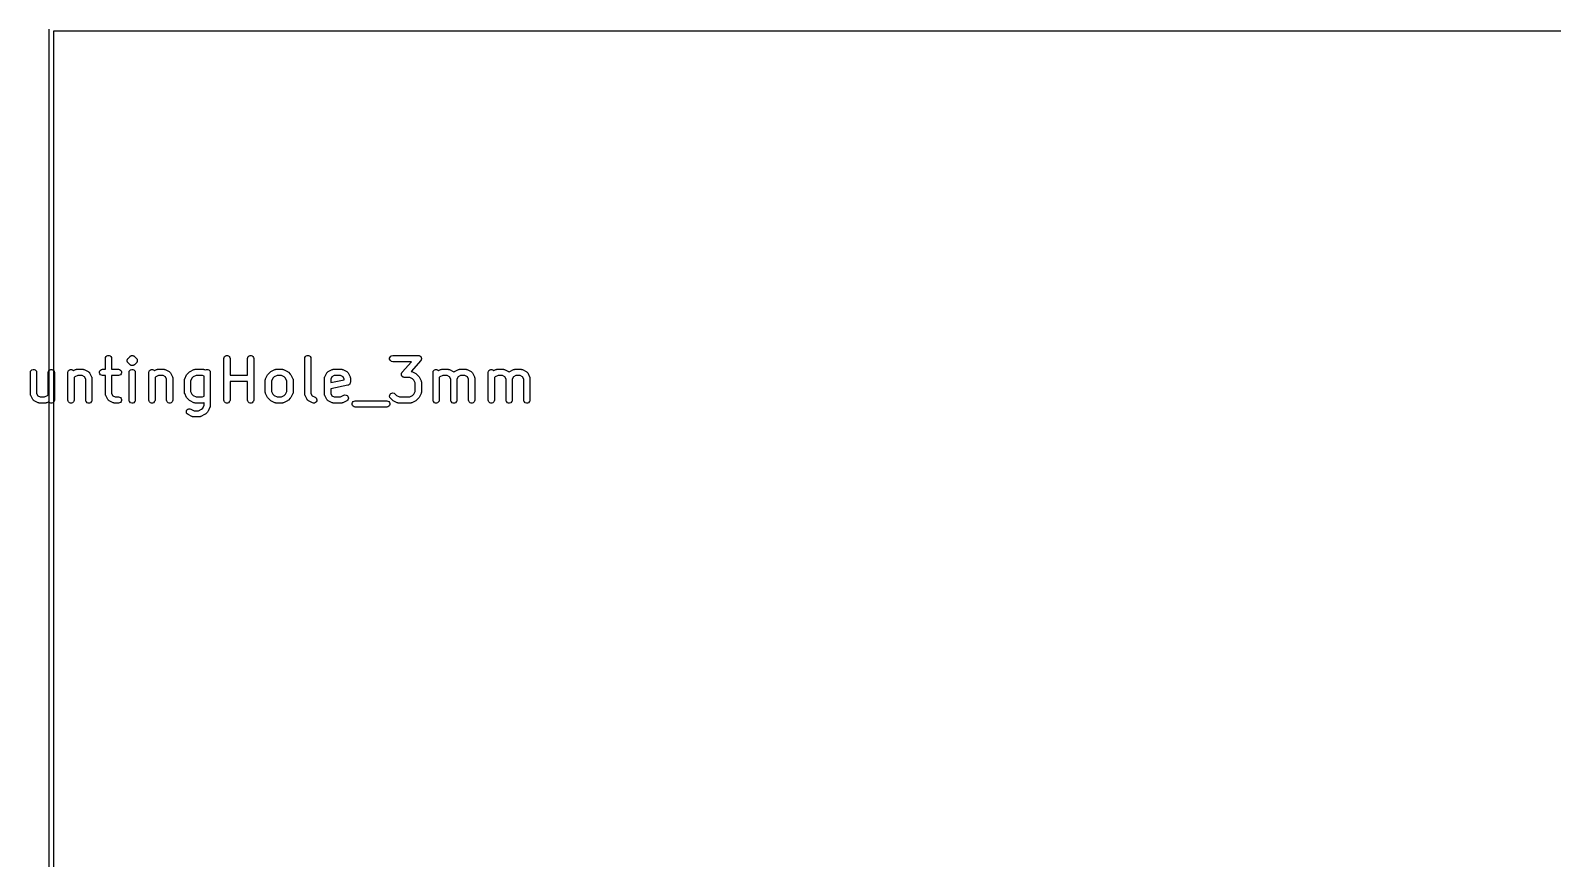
# Model space of a CAD drawing. Extents: x 10 to 287, y -200 to -10.
# Drawn here: x 74 to 110.73, y -50.03 to -30.03 of the extents above; entities that cross this region are included whole.
import ezdxf

# ---------------------------------------------------------------- set-up
doc = ezdxf.new("R2010")
doc.units = 0
doc.header["$MEASUREMENT"] = 0
doc.layers.add('BLACK', color=7, linetype='CONTINUOUS')

msp = doc.modelspace()

# ---------------------------------------------------------------- linework, layer by layer
at = {"layer": 'Black'}
for p, q in [((74.45, -130), (74.45, -30)), ((74.55, -30.05), (74.55, -129.95)), ((211.95, -30.05), (74.55, -30.05)), ((75.8067, -37.9536), (75.8112, -37.928)), ((75.8067, -38.212), (75.8067, -37.9536)), ((75.8112, -37.928), (75.8243, -37.9054)), ((75.8243, -37.9054), (75.8442, -37.8887)), ((75.8442, -37.8887), (75.8687, -37.8798)), ((75.8687, -37.8798), (75.8947, -37.8798)), ((75.8947, -37.8798), (75.9192, -37.8887)), ((75.9192, -37.8887), (75.9392, -37.9054)), ((75.9392, -37.9054), (75.9522, -37.928)), ((75.9522, -37.928), (75.9567, -37.9536)), ((75.9567, -37.9536), (75.9567, -38.212)), ((76.3308, -37.9947), (76.3325, -37.9884)), ((76.3314, -38.0013), (76.3308, -37.9947)), ((76.3308, -38.0078), (76.3314, -38.0013)), ((76.3325, -38.0141), (76.3308, -38.0078)), ((76.3325, -37.9884), (76.3331, -37.9818)), ((76.3331, -38.0207), (76.3325, -38.0141)), ((76.3331, -37.9818), (76.3359, -37.9759)), ((76.3359, -38.0266), (76.3331, -38.0207)), ((76.3359, -37.9759), (76.3375, -37.9696)), ((76.3375, -38.033), (76.3359, -38.0266)), ((76.3375, -37.9696), (76.3413, -37.9642)), ((76.3413, -38.0383), (76.3375, -38.033)), ((76.3413, -37.9642), (76.3441, -37.9582)), ((76.3441, -38.0443), (76.3413, -38.0383)), ((76.3441, -37.9582), (76.3487, -37.9536)), ((76.3487, -38.0489), (76.3441, -38.0443)), ((76.3487, -37.9536), (76.3525, -37.9482)), ((76.3525, -38.0543), (76.3487, -38.0489)), ((76.3525, -37.9482), (76.4001, -37.9006)), ((76.4001, -38.1019), (76.3525, -38.0543)), ((76.4001, -37.9006), (76.4055, -37.8968)), ((76.4055, -38.1057), (76.4001, -38.1019)), ((76.4055, -37.8968), (76.4101, -37.8922)), ((76.4101, -38.1103), (76.4055, -38.1057)), ((76.4101, -37.8922), (76.4131, -37.8908)), ((76.4131, -38.1117), (76.4101, -38.1103)), ((76.4131, -37.8908), (76.4156, -37.8887)), ((76.4156, -38.1138), (76.4131, -38.1117)), ((76.4156, -37.8887), (76.4187, -37.8876)), ((76.4187, -38.115), (76.4156, -38.1138)), ((76.4187, -37.8876), (76.4214, -37.8857)), ((76.4214, -38.1169), (76.4187, -38.115)), ((76.4214, -37.8857), (76.4278, -37.884)), ((76.4278, -38.1185), (76.4214, -38.1169)), ((76.4278, -37.884), (76.4337, -37.8812)), ((76.4337, -38.1213), (76.4278, -38.1185)), ((76.4337, -37.8812), (76.437, -37.8809)), ((76.437, -38.1216), (76.4337, -38.1213)), ((76.437, -37.8809), (76.4401, -37.8798)), ((76.4401, -38.1227), (76.437, -38.1216)), ((76.4401, -37.8798), (76.4434, -37.8798)), ((76.4434, -38.1227), (76.4401, -38.1227)), ((76.4434, -37.8798), (76.4466, -37.8789)), ((76.4466, -38.1236), (76.4434, -38.1227)), ((76.4466, -37.8789), (76.4531, -37.8795)), ((76.4531, -38.123), (76.4466, -38.1236)), ((76.4531, -37.8795), (76.4597, -37.8789)), ((76.4597, -38.1236), (76.4531, -38.123)), ((76.4597, -37.8789), (76.4629, -37.8798)), ((76.4629, -38.1227), (76.4597, -38.1236)), ((76.4629, -37.8798), (76.4662, -37.8798)), ((76.4662, -38.1227), (76.4629, -38.1227)), ((76.4662, -37.8798), (76.4693, -37.8809)), ((76.4693, -38.1216), (76.4662, -38.1227)), ((76.4693, -37.8809), (76.4726, -37.8812)), ((76.4726, -38.1213), (76.4693, -38.1216)), ((76.4726, -37.8812), (76.4785, -37.884)), ((76.4785, -38.1185), (76.4726, -38.1213)), ((76.4785, -37.884), (76.4848, -37.8857)), ((76.4848, -38.1169), (76.4785, -38.1185)), ((76.4848, -37.8857), (76.4875, -37.8876)), ((76.4875, -38.115), (76.4848, -38.1169)), ((76.4875, -37.8876), (76.4906, -37.8887)), ((76.4906, -38.1138), (76.4875, -38.115)), ((76.4906, -37.8887), (76.4932, -37.8908)), ((76.4932, -38.1117), (76.4906, -38.1138)), ((76.4932, -37.8908), (76.4962, -37.8922)), ((76.4962, -38.1103), (76.4932, -38.1117)), ((76.4962, -37.8922), (76.5008, -37.8968)), ((76.5008, -38.1057), (76.4962, -38.1103)), ((76.5008, -37.8968), (76.5062, -37.9006)), ((76.5062, -38.1019), (76.5008, -38.1057)), ((76.5062, -37.9006), (76.5538, -37.9482)), ((76.5538, -38.0543), (76.5062, -38.1019)), ((76.5538, -37.9482), (76.5576, -37.9536)), ((76.5576, -38.0489), (76.5538, -38.0543)), ((76.5576, -37.9536), (76.5622, -37.9582)), ((76.5622, -38.0443), (76.5576, -38.0489)), ((76.5622, -37.9582), (76.565, -37.9642)), ((76.565, -38.0383), (76.5622, -38.0443)), ((76.565, -37.9642), (76.5687, -37.9696)), ((76.5687, -38.033), (76.565, -38.0383)), ((76.5687, -37.9696), (76.5704, -37.9759)), ((76.5704, -38.0266), (76.5687, -38.033)), ((76.5704, -37.9759), (76.5732, -37.9818)), ((76.5732, -38.0207), (76.5704, -38.0266)), ((76.5732, -37.9818), (76.5738, -37.9884)), ((76.5738, -38.0141), (76.5732, -38.0207)), ((76.5738, -37.9884), (76.5755, -37.9947)), ((76.5755, -38.0078), (76.5738, -38.0141)), ((76.5755, -37.9947), (76.5749, -38.0013)), ((76.5749, -38.0013), (76.5755, -38.0078)), ((78.6639, -37.9536), (78.6684, -37.928)), ((78.6639, -38.9536), (78.6639, -37.9536)), ((78.6684, -37.928), (78.6814, -37.9054)), ((78.6814, -37.9054), (78.7014, -37.8887)), ((78.7014, -37.8887), (78.7258, -37.8798)), ((78.7258, -37.8798), (78.7519, -37.8798)), ((78.7519, -37.8798), (78.7764, -37.8887)), ((78.7764, -37.8887), (78.7963, -37.9054)), ((78.7963, -37.9054), (78.8093, -37.928)), ((78.8093, -37.928), (78.8139, -37.9536)), ((78.8139, -37.9536), (78.8139, -38.3548)), ((79.2353, -37.9536), (79.2398, -37.928)), ((79.2353, -38.3548), (79.2353, -37.9536)), ((79.2398, -37.928), (79.2528, -37.9054)), ((79.2528, -37.9054), (79.2728, -37.8887)), ((79.2728, -37.8887), (79.2973, -37.8798)), ((79.2973, -37.8798), (79.3233, -37.8798)), ((79.3233, -37.8798), (79.3478, -37.8887)), ((79.3478, -37.8887), (79.3677, -37.9054)), ((79.3677, -37.9054), (79.3808, -37.928)), ((79.3808, -37.928), (79.3853, -37.9536)), ((79.3853, -37.9536), (79.3853, -38.9536)), ((80.6162, -37.9536), (80.6208, -37.928)), ((80.6162, -38.8108), (80.6162, -37.9536)), ((80.6208, -37.928), (80.6338, -37.9054)), ((80.6338, -37.9054), (80.6537, -37.8887)), ((80.6537, -37.8887), (80.6782, -37.8798)), ((80.6782, -37.8798), (80.7043, -37.8798)), ((80.7043, -37.8798), (80.7287, -37.8887)), ((80.7287, -37.8887), (80.7487, -37.9054)), ((80.7487, -37.9054), (80.7617, -37.928)), ((80.7617, -37.928), (80.7662, -37.9536)), ((80.7662, -37.9536), (80.7662, -38.7931)), ((82.665, -37.9406), (82.6739, -37.9161)), ((82.665, -37.9667), (82.665, -37.9406)), ((82.6739, -37.9911), (82.665, -37.9667)), ((82.6739, -37.9161), (82.6906, -37.8962)), ((82.6906, -38.0111), (82.6739, -37.9911)), ((82.6906, -37.8962), (82.7132, -37.8832)), ((82.7132, -38.0241), (82.6906, -38.0111)), ((82.7132, -37.8832), (82.7389, -37.8786)), ((82.7389, -38.0286), (82.7132, -38.0241)), ((82.7389, -37.8786), (83.3579, -37.8786)), ((83.1926, -38.0286), (82.7389, -38.0286)), ((82.9681, -38.2852), (83.1926, -38.0286)), ((83.4143, -38.003), (83.1869, -38.263)), ((83.3579, -37.8786), (83.3651, -37.8799)), ((83.3651, -37.8799), (83.3725, -37.8801)), ((83.3725, -37.8801), (83.3779, -37.8822)), ((83.3779, -37.8822), (83.3836, -37.8832)), ((83.3836, -37.8832), (83.3899, -37.8868)), ((83.3899, -37.8868), (83.3967, -37.8895)), ((83.3967, -37.8895), (83.4011, -37.8933)), ((83.4011, -37.8933), (83.4061, -37.8962)), ((83.4061, -37.8962), (83.4108, -37.9018)), ((83.4108, -37.9018), (83.4163, -37.9066)), ((83.4181, -37.9968), (83.4143, -38.003)), ((83.4163, -37.9066), (83.4191, -37.9117)), ((83.4229, -37.9911), (83.4181, -37.9968)), ((83.4191, -37.9117), (83.4229, -37.9161)), ((83.4229, -37.9161), (83.4254, -37.923)), ((83.4248, -37.9857), (83.4229, -37.9911)), ((83.4278, -37.9807), (83.4248, -37.9857)), ((83.4254, -37.923), (83.4289, -37.9295)), ((83.4293, -37.9736), (83.4278, -37.9807)), ((83.4289, -37.9295), (83.4298, -37.9352)), ((83.4318, -37.9667), (83.4293, -37.9736)), ((83.4298, -37.9352), (83.4318, -37.9406)), ((83.4318, -37.9406), (83.4318, -37.9479)), ((83.4318, -37.9479), (83.4329, -37.9552)), ((83.4329, -37.9552), (83.4318, -37.9609)), ((83.4318, -37.9609), (83.4318, -37.9667)), ((73.9972, -38.287), (74.0017, -38.2613)), ((73.9972, -38.8108), (73.9972, -38.287)), ((74.0017, -38.2613), (74.0147, -38.2388)), ((74.0147, -38.2388), (74.0347, -38.222)), ((74.0347, -38.222), (74.0592, -38.2131)), ((74.0592, -38.2131), (74.0852, -38.2131)), ((74.0852, -38.2131), (74.1097, -38.222)), ((74.1097, -38.222), (74.1296, -38.2388)), ((74.1296, -38.2388), (74.1427, -38.2613)), ((74.1427, -38.2613), (74.1472, -38.287)), ((74.1472, -38.287), (74.1472, -38.7931)), ((74.4258, -38.287), (74.4303, -38.2613)), ((74.4258, -38.8273), (74.4258, -38.287)), ((74.4303, -38.2613), (74.4433, -38.2388)), ((74.4433, -38.2388), (74.4633, -38.222)), ((74.4633, -38.222), (74.4877, -38.2131)), ((74.4877, -38.2131), (74.5138, -38.2131)), ((74.5138, -38.2131), (74.5383, -38.222)), ((74.5383, -38.222), (74.5582, -38.2388)), ((74.5582, -38.2388), (74.5712, -38.2613)), ((74.5712, -38.2613), (74.5758, -38.287)), ((74.5758, -38.287), (74.5758, -38.9536)), ((74.9019, -38.287), (74.9065, -38.2613)), ((74.9019, -38.9536), (74.9019, -38.287)), ((74.9065, -38.2613), (74.9195, -38.2388)), ((74.9195, -38.2388), (74.9394, -38.222)), ((74.9394, -38.222), (74.9639, -38.2131)), ((74.9639, -38.2131), (74.99, -38.2131)), ((74.99, -38.2131), (75.0144, -38.222)), ((75.0144, -38.222), (75.0344, -38.2388)), ((75.0344, -38.2388), (75.0376, -38.2442)), ((75.0376, -38.2442), (75.0863, -38.2199)), ((75.069, -38.3962), (75.0519, -38.4133)), ((75.0519, -38.4133), (75.0519, -38.9536)), ((75.1375, -38.362), (75.069, -38.3962)), ((75.0863, -38.2199), (75.0904, -38.2187)), ((75.0904, -38.2187), (75.0942, -38.2165)), ((75.0942, -38.2165), (75.1028, -38.215)), ((75.1028, -38.215), (75.1112, -38.2125)), ((75.1112, -38.2125), (75.1155, -38.2127)), ((75.1155, -38.2127), (75.1198, -38.212)), ((75.1198, -38.212), (75.2627, -38.212)), ((75.245, -38.362), (75.1375, -38.362)), ((75.302, -38.3905), (75.245, -38.362)), ((75.2627, -38.212), (75.2669, -38.2127)), ((75.2669, -38.2127), (75.2712, -38.2125)), ((75.2712, -38.2125), (75.2797, -38.215)), ((75.2797, -38.215), (75.2883, -38.2165)), ((75.2883, -38.2165), (75.2921, -38.2187)), ((75.2921, -38.2187), (75.2962, -38.2199)), ((75.2962, -38.2199), (75.3914, -38.2675)), ((75.3305, -38.4475), (75.302, -38.3905)), ((75.3305, -38.9536), (75.3305, -38.4475)), ((75.3914, -38.2675), (75.4003, -38.2741)), ((75.4003, -38.2741), (75.4095, -38.2801)), ((75.4095, -38.2801), (75.4107, -38.2818)), ((75.4107, -38.2818), (75.4124, -38.283)), ((75.4124, -38.283), (75.4184, -38.2922)), ((75.4184, -38.2922), (75.425, -38.3011)), ((75.425, -38.3011), (75.4726, -38.3963)), ((75.4726, -38.3963), (75.4738, -38.4004)), ((75.4738, -38.4004), (75.476, -38.4042)), ((75.476, -38.4042), (75.4775, -38.4128)), ((75.4775, -38.4128), (75.48, -38.4213)), ((75.48, -38.4213), (75.4798, -38.4256)), ((75.4798, -38.4256), (75.4805, -38.4298)), ((75.4805, -38.4298), (75.4805, -38.9536)), ((75.665, -38.2739), (75.6739, -38.2495)), ((75.665, -38.3), (75.665, -38.2739)), ((75.6739, -38.3245), (75.665, -38.3)), ((75.6739, -38.2495), (75.6906, -38.2295)), ((75.6906, -38.3444), (75.6739, -38.3245)), ((75.6906, -38.2295), (75.7132, -38.2165)), ((75.7132, -38.3575), (75.6906, -38.3444)), ((75.7132, -38.2165), (75.7389, -38.212)), ((75.7389, -38.362), (75.7132, -38.3575)), ((75.7389, -38.212), (75.8067, -38.212)), ((75.8067, -38.362), (75.7389, -38.362)), ((75.8067, -38.8108), (75.8067, -38.362)), ((75.9567, -38.212), (76.1198, -38.212)), ((76.1198, -38.362), (75.9567, -38.362)), ((75.9567, -38.362), (75.9567, -38.7931)), ((76.1198, -38.212), (76.1455, -38.2165)), ((76.1455, -38.3575), (76.1198, -38.362)), ((76.1455, -38.2165), (76.168, -38.2295)), ((76.168, -38.3444), (76.1455, -38.3575)), ((76.168, -38.2295), (76.1848, -38.2495)), ((76.1848, -38.3245), (76.168, -38.3444)), ((76.1848, -38.2495), (76.1937, -38.2739)), ((76.1937, -38.3), (76.1848, -38.3245)), ((76.1937, -38.2739), (76.1937, -38.3)), ((76.3781, -38.287), (76.3827, -38.2613)), ((76.3781, -38.9536), (76.3781, -38.287)), ((76.3827, -38.2613), (76.3957, -38.2388)), ((76.3957, -38.2388), (76.4156, -38.222)), ((76.4156, -38.222), (76.4401, -38.2131)), ((76.4401, -38.2131), (76.4662, -38.2131)), ((76.4662, -38.2131), (76.4906, -38.222)), ((76.4906, -38.222), (76.5106, -38.2388)), ((76.5106, -38.2388), (76.5236, -38.2613)), ((76.5236, -38.2613), (76.5281, -38.287)), ((76.5281, -38.287), (76.5281, -38.9536)), ((76.8543, -38.287), (76.8589, -38.2613)), ((76.8543, -38.9536), (76.8543, -38.287)), ((76.8589, -38.2613), (76.8719, -38.2388)), ((76.8719, -38.2388), (76.8918, -38.222)), ((76.8918, -38.222), (76.9163, -38.2131)), ((76.9163, -38.2131), (76.9424, -38.2131)), ((76.9424, -38.2131), (76.9668, -38.222)), ((76.9668, -38.222), (76.9868, -38.2388)), ((76.9868, -38.2388), (76.9899, -38.2442)), ((76.9899, -38.2442), (77.0386, -38.2199)), ((77.0214, -38.3962), (77.0043, -38.4133)), ((77.0043, -38.4133), (77.0043, -38.9536)), ((77.0899, -38.362), (77.0214, -38.3962)), ((77.0386, -38.2199), (77.0428, -38.2187)), ((77.0428, -38.2187), (77.0465, -38.2165)), ((77.0465, -38.2165), (77.0552, -38.215)), ((77.0552, -38.215), (77.0636, -38.2125)), ((77.0636, -38.2125), (77.0679, -38.2127)), ((77.0679, -38.2127), (77.0722, -38.212)), ((77.0722, -38.212), (77.215, -38.212)), ((77.1973, -38.362), (77.0899, -38.362)), ((77.2544, -38.3905), (77.1973, -38.362)), ((77.215, -38.212), (77.2193, -38.2127)), ((77.2193, -38.2127), (77.2236, -38.2125)), ((77.2236, -38.2125), (77.232, -38.215)), ((77.232, -38.215), (77.2407, -38.2165)), ((77.2407, -38.2165), (77.2444, -38.2187)), ((77.2444, -38.2187), (77.2486, -38.2199)), ((77.2486, -38.2199), (77.3438, -38.2675)), ((77.2829, -38.4475), (77.2544, -38.3905)), ((77.2829, -38.9536), (77.2829, -38.4475)), ((77.3438, -38.2675), (77.3527, -38.2741)), ((77.3527, -38.2741), (77.3618, -38.2801)), ((77.3618, -38.2801), (77.3631, -38.2818)), ((77.3631, -38.2818), (77.3647, -38.283)), ((77.3647, -38.283), (77.3708, -38.2922)), ((77.3708, -38.2922), (77.3774, -38.3011)), ((77.3774, -38.3011), (77.425, -38.3963)), ((77.425, -38.3963), (77.4262, -38.4004)), ((77.4262, -38.4004), (77.4284, -38.4042)), ((77.4284, -38.4042), (77.4299, -38.4128)), ((77.4299, -38.4128), (77.4324, -38.4213)), ((77.4324, -38.4213), (77.4322, -38.4256)), ((77.4322, -38.4256), (77.4329, -38.4298)), ((77.4329, -38.4298), (77.4329, -38.9536)), ((77.7115, -38.4774), (77.7122, -38.4732)), ((77.7115, -38.7632), (77.7115, -38.4774)), ((77.712, -38.4689), (77.7145, -38.4605)), ((77.7122, -38.4732), (77.712, -38.4689)), ((77.7145, -38.4605), (77.716, -38.4518)), ((77.716, -38.4518), (77.7182, -38.4481)), ((77.7182, -38.4481), (77.7194, -38.4439)), ((77.7194, -38.4439), (77.767, -38.3487)), ((77.767, -38.3487), (77.7742, -38.339)), ((77.7742, -38.339), (77.7811, -38.3292)), ((77.7811, -38.3292), (77.8287, -38.2816)), ((77.8287, -38.2816), (77.8385, -38.2747)), ((77.8385, -38.2747), (77.8482, -38.2675)), ((77.8482, -38.2675), (77.9434, -38.2199)), ((77.8957, -38.4266), (77.8615, -38.4952)), ((77.8615, -38.4952), (77.8615, -38.7455)), ((77.9261, -38.3962), (77.8957, -38.4266)), ((77.9947, -38.362), (77.9261, -38.3962)), ((77.9434, -38.2199), (77.9476, -38.2187)), ((77.9476, -38.2187), (77.9513, -38.2165)), ((77.9513, -38.2165), (77.96, -38.215)), ((77.96, -38.215), (77.9684, -38.2125)), ((77.9684, -38.2125), (77.9727, -38.2127)), ((77.9727, -38.2127), (77.977, -38.212)), ((77.977, -38.212), (78.1674, -38.212)), ((78.1497, -38.362), (77.9947, -38.362)), ((78.1877, -38.3809), (78.1497, -38.362)), ((78.1674, -38.212), (78.1717, -38.2127)), ((78.1717, -38.2127), (78.176, -38.2125)), ((78.176, -38.2125), (78.1844, -38.215)), ((78.1844, -38.215), (78.1931, -38.2165)), ((78.1877, -38.8597), (78.1877, -38.3809)), ((78.1931, -38.2165), (78.1968, -38.2187)), ((78.1968, -38.2187), (78.201, -38.2199)), ((78.201, -38.2199), (78.2177, -38.2283)), ((78.2177, -38.2283), (78.2252, -38.222)), ((78.2252, -38.222), (78.2496, -38.2131)), ((78.2496, -38.2131), (78.2757, -38.2131)), ((78.2757, -38.2131), (78.3002, -38.222)), ((78.3002, -38.222), (78.3201, -38.2388)), ((78.3201, -38.2388), (78.3331, -38.2613)), ((78.3331, -38.2613), (78.3377, -38.287)), ((78.3377, -38.287), (78.3377, -39.0965)), ((78.8139, -38.3548), (79.2353, -38.3548)), ((79.2353, -38.5048), (78.8139, -38.5048)), ((78.8139, -38.5048), (78.8139, -38.9536)), ((79.2353, -38.9536), (79.2353, -38.5048)), ((79.6639, -38.4774), (79.6646, -38.4732)), ((79.6639, -38.7632), (79.6639, -38.4774)), ((79.6643, -38.4689), (79.6669, -38.4605)), ((79.6646, -38.4732), (79.6643, -38.4689)), ((79.6669, -38.4605), (79.6684, -38.4518)), ((79.6684, -38.4518), (79.6705, -38.4481)), ((79.6705, -38.4481), (79.6718, -38.4439)), ((79.6718, -38.4439), (79.7194, -38.3487)), ((79.7194, -38.3487), (79.7266, -38.339)), ((79.7266, -38.339), (79.7334, -38.3292)), ((79.7334, -38.3292), (79.7811, -38.2816)), ((79.7811, -38.2816), (79.7909, -38.2747)), ((79.7909, -38.2747), (79.8006, -38.2675)), ((79.8006, -38.2675), (79.8958, -38.2199)), ((79.8481, -38.4266), (79.8139, -38.4952)), ((79.8139, -38.4952), (79.8139, -38.7455)), ((79.8785, -38.3962), (79.8481, -38.4266)), ((79.947, -38.362), (79.8785, -38.3962)), ((79.8958, -38.2199), (79.8999, -38.2187)), ((79.8999, -38.2187), (79.9037, -38.2165)), ((79.9037, -38.2165), (79.9123, -38.215)), ((79.9123, -38.215), (79.9208, -38.2125)), ((79.9208, -38.2125), (79.9251, -38.2127)), ((79.9251, -38.2127), (79.9293, -38.212)), ((79.9293, -38.212), (80.0722, -38.212)), ((80.0545, -38.362), (79.947, -38.362)), ((80.123, -38.3962), (80.0545, -38.362)), ((80.0722, -38.212), (80.0764, -38.2127)), ((80.0764, -38.2127), (80.0808, -38.2125)), ((80.0808, -38.2125), (80.0892, -38.215)), ((80.0892, -38.215), (80.0978, -38.2165)), ((80.0978, -38.2165), (80.1016, -38.2187)), ((80.1016, -38.2187), (80.1057, -38.2199)), ((80.1057, -38.2199), (80.201, -38.2675)), ((80.1534, -38.4266), (80.123, -38.3962)), ((80.1877, -38.4952), (80.1534, -38.4266)), ((80.1877, -38.7455), (80.1877, -38.4952)), ((80.201, -38.2675), (80.2106, -38.2747)), ((80.2106, -38.2747), (80.2205, -38.2816)), ((80.2205, -38.2816), (80.2681, -38.3292)), ((80.2681, -38.3292), (80.275, -38.339)), ((80.275, -38.339), (80.2821, -38.3487)), ((80.2821, -38.3487), (80.3297, -38.4439)), ((80.3297, -38.4439), (80.331, -38.4481)), ((80.331, -38.4481), (80.3331, -38.4518)), ((80.3331, -38.4518), (80.3347, -38.4605)), ((80.3347, -38.4605), (80.3372, -38.4689)), ((80.3372, -38.4689), (80.3369, -38.4732)), ((80.3369, -38.4732), (80.3377, -38.4774)), ((80.3377, -38.4774), (80.3377, -38.7632)), ((81.0924, -38.4298), (81.0932, -38.4256)), ((81.0924, -38.8108), (81.0924, -38.4298)), ((81.0929, -38.4213), (81.0954, -38.4128)), ((81.0932, -38.4256), (81.0929, -38.4213)), ((81.0954, -38.4128), (81.0969, -38.4042)), ((81.0969, -38.4042), (81.0991, -38.4004)), ((81.0991, -38.4004), (81.1003, -38.3963)), ((81.1003, -38.3963), (81.148, -38.3011)), ((81.148, -38.3011), (81.1545, -38.2922)), ((81.1545, -38.2922), (81.1606, -38.283)), ((81.1606, -38.283), (81.1622, -38.2818)), ((81.1622, -38.2818), (81.1635, -38.2801)), ((81.1635, -38.2801), (81.1727, -38.2741)), ((81.1727, -38.2741), (81.1815, -38.2675)), ((81.1815, -38.2675), (81.2767, -38.2199)), ((81.2709, -38.3905), (81.2424, -38.4475)), ((81.2424, -38.4475), (81.2424, -38.5288)), ((81.2424, -38.5288), (81.5686, -38.4636)), ((81.328, -38.362), (81.2709, -38.3905)), ((81.2767, -38.2199), (81.2809, -38.2187)), ((81.2809, -38.2187), (81.2846, -38.2165)), ((81.2846, -38.2165), (81.2933, -38.215)), ((81.2933, -38.215), (81.3017, -38.2125)), ((81.3017, -38.2125), (81.306, -38.2127)), ((81.306, -38.2127), (81.3103, -38.212)), ((81.3103, -38.212), (81.5008, -38.212)), ((81.4831, -38.362), (81.328, -38.362)), ((81.5401, -38.3905), (81.4831, -38.362)), ((81.5008, -38.212), (81.505, -38.2127)), ((81.505, -38.2127), (81.5093, -38.2125)), ((81.5093, -38.2125), (81.5178, -38.215)), ((81.5178, -38.215), (81.5264, -38.2165)), ((81.5264, -38.2165), (81.5302, -38.2187)), ((81.5302, -38.2187), (81.5343, -38.2199)), ((81.5343, -38.2199), (81.6295, -38.2675)), ((81.5686, -38.4475), (81.5401, -38.3905)), ((81.5686, -38.4636), (81.5686, -38.4475)), ((81.6295, -38.2675), (81.6384, -38.2741)), ((81.6384, -38.2741), (81.6476, -38.2801)), ((81.6476, -38.2801), (81.6488, -38.2818)), ((81.6488, -38.2818), (81.6505, -38.283)), ((81.6505, -38.283), (81.6565, -38.2922)), ((81.6565, -38.2922), (81.6631, -38.3011)), ((81.6631, -38.3011), (81.7107, -38.3963)), ((81.708, -38.5613), (81.7022, -38.572)), ((81.7141, -38.5507), (81.708, -38.5613)), ((81.7107, -38.3963), (81.7119, -38.4004)), ((81.7119, -38.4004), (81.7141, -38.4042)), ((81.7141, -38.4042), (81.7156, -38.4128)), ((81.7142, -38.5499), (81.7141, -38.5507)), ((81.7147, -38.5491), (81.7142, -38.5499)), ((81.7165, -38.5371), (81.7147, -38.5491)), ((81.7156, -38.4128), (81.7181, -38.4213)), ((81.7186, -38.5251), (81.7165, -38.5371)), ((81.7181, -38.4213), (81.7179, -38.4256)), ((81.7179, -38.4256), (81.7186, -38.4298)), ((81.7186, -38.4298), (81.7186, -38.5251)), ((82.9496, -38.333), (82.9507, -38.3274)), ((82.9507, -38.3403), (82.9496, -38.333)), ((82.9507, -38.3216), (82.9532, -38.3147)), ((82.9507, -38.3274), (82.9507, -38.3216)), ((82.9507, -38.3476), (82.9507, -38.3403)), ((82.9527, -38.3531), (82.9507, -38.3476)), ((82.9536, -38.3588), (82.9527, -38.3531)), ((82.9532, -38.3147), (82.9546, -38.3075)), ((82.9571, -38.3652), (82.9536, -38.3588)), ((82.9546, -38.3075), (82.9576, -38.3025)), ((82.9596, -38.3721), (82.9571, -38.3652)), ((82.9576, -38.3025), (82.9596, -38.2971)), ((82.9596, -38.2971), (82.9643, -38.2915)), ((82.9633, -38.3765), (82.9596, -38.3721)), ((82.9661, -38.3816), (82.9633, -38.3765)), ((82.9643, -38.2915), (82.9681, -38.2852)), ((82.9716, -38.3864), (82.9661, -38.3816)), ((82.9764, -38.392), (82.9716, -38.3864)), ((82.9814, -38.3949), (82.9764, -38.392)), ((82.9857, -38.3988), (82.9814, -38.3949)), ((82.9926, -38.4014), (82.9857, -38.3988)), ((82.9989, -38.4051), (82.9926, -38.4014)), ((83.0046, -38.4061), (82.9989, -38.4051)), ((83.01, -38.4082), (83.0046, -38.4061)), ((83.0173, -38.4083), (83.01, -38.4082)), ((83.0246, -38.4096), (83.0173, -38.4083)), ((83.1497, -38.4096), (83.0246, -38.4096)), ((83.2182, -38.4439), (83.1497, -38.4096)), ((83.1869, -38.263), (83.1931, -38.2641)), ((83.1931, -38.2641), (83.1968, -38.2663)), ((83.1968, -38.2663), (83.201, -38.2675)), ((83.201, -38.2675), (83.2962, -38.3151)), ((83.2486, -38.4743), (83.2182, -38.4439)), ((83.2829, -38.5428), (83.2486, -38.4743)), ((83.2829, -38.7455), (83.2829, -38.5428)), ((83.2962, -38.3151), (83.3059, -38.3223)), ((83.3059, -38.3223), (83.3157, -38.3292)), ((83.3157, -38.3292), (83.3633, -38.3768)), ((83.3633, -38.3768), (83.3702, -38.3866)), ((83.3702, -38.3866), (83.3774, -38.3963)), ((83.3774, -38.3963), (83.425, -38.4915)), ((83.425, -38.4915), (83.4262, -38.4957)), ((83.4262, -38.4957), (83.4284, -38.4994)), ((83.4284, -38.4994), (83.4299, -38.5081)), ((83.4299, -38.5081), (83.4324, -38.5165)), ((83.4324, -38.5165), (83.4322, -38.5208)), ((83.4322, -38.5208), (83.4329, -38.5251)), ((83.4329, -38.5251), (83.4329, -38.7632)), ((83.7115, -38.287), (83.716, -38.2613)), ((83.7115, -38.9536), (83.7115, -38.287)), ((83.716, -38.2613), (83.729, -38.2388)), ((83.729, -38.2388), (83.749, -38.222)), ((83.749, -38.222), (83.7735, -38.2131)), ((83.7735, -38.2131), (83.7995, -38.2131)), ((83.7995, -38.2131), (83.824, -38.222)), ((83.824, -38.222), (83.8439, -38.2388)), ((83.8439, -38.2388), (83.8471, -38.2442)), ((83.8471, -38.2442), (83.8958, -38.2199)), ((83.8785, -38.3962), (83.8615, -38.4133)), ((83.8615, -38.4133), (83.8615, -38.9536)), ((83.947, -38.362), (83.8785, -38.3962)), ((83.8958, -38.2199), (83.8999, -38.2187)), ((83.8999, -38.2187), (83.9037, -38.2165)), ((83.9037, -38.2165), (83.9123, -38.215)), ((83.9123, -38.215), (83.9208, -38.2125)), ((83.9208, -38.2125), (83.9251, -38.2127)), ((83.9251, -38.2127), (83.9293, -38.212)), ((83.9293, -38.212), (84.0722, -38.212)), ((84.0545, -38.362), (83.947, -38.362)), ((84.1115, -38.3905), (84.0545, -38.362)), ((84.0722, -38.212), (84.0764, -38.2127)), ((84.0764, -38.2127), (84.0808, -38.2125)), ((84.0808, -38.2125), (84.0892, -38.215)), ((84.0892, -38.215), (84.0978, -38.2165)), ((84.0978, -38.2165), (84.1016, -38.2187)), ((84.1016, -38.2187), (84.1057, -38.2199)), ((84.1057, -38.2199), (84.201, -38.2675)), ((84.14, -38.4475), (84.1115, -38.3905)), ((84.14, -38.9536), (84.14, -38.4475)), ((84.201, -38.2675), (84.2098, -38.2741)), ((84.2098, -38.2741), (84.215, -38.2775)), ((84.215, -38.2775), (84.2203, -38.2741)), ((84.2203, -38.2741), (84.2291, -38.2675)), ((84.2291, -38.2675), (84.3244, -38.2199)), ((84.3186, -38.3905), (84.29, -38.4475)), ((84.29, -38.4475), (84.29, -38.9536)), ((84.3756, -38.362), (84.3186, -38.3905)), ((84.3244, -38.2199), (84.3285, -38.2187)), ((84.3285, -38.2187), (84.3323, -38.2165)), ((84.3323, -38.2165), (84.3409, -38.215)), ((84.3409, -38.215), (84.3493, -38.2125)), ((84.3493, -38.2125), (84.3536, -38.2127)), ((84.3536, -38.2127), (84.3579, -38.212)), ((84.3579, -38.212), (84.5008, -38.212)), ((84.4831, -38.362), (84.3756, -38.362)), ((84.5401, -38.3905), (84.4831, -38.362)), ((84.5008, -38.212), (84.505, -38.2127)), ((84.505, -38.2127), (84.5093, -38.2125)), ((84.5093, -38.2125), (84.5178, -38.215)), ((84.5178, -38.215), (84.5264, -38.2165)), ((84.5264, -38.2165), (84.5302, -38.2187)), ((84.5302, -38.2187), (84.5343, -38.2199)), ((84.5343, -38.2199), (84.6295, -38.2675)), ((84.5686, -38.4475), (84.5401, -38.3905)), ((84.5686, -38.9536), (84.5686, -38.4475)), ((84.6295, -38.2675), (84.6384, -38.2741)), ((84.6384, -38.2741), (84.6476, -38.2801)), ((84.6476, -38.2801), (84.6488, -38.2818)), ((84.6488, -38.2818), (84.6505, -38.283)), ((84.6505, -38.283), (84.6565, -38.2922)), ((84.6565, -38.2922), (84.6631, -38.3011)), ((84.6631, -38.3011), (84.7107, -38.3963)), ((84.7107, -38.3963), (84.7119, -38.4004)), ((84.7119, -38.4004), (84.7141, -38.4042)), ((84.7141, -38.4042), (84.7156, -38.4128)), ((84.7156, -38.4128), (84.7181, -38.4213)), ((84.7181, -38.4213), (84.7179, -38.4256)), ((84.7179, -38.4256), (84.7186, -38.4298)), ((84.7186, -38.4298), (84.7186, -38.9536)), ((85.0448, -38.287), (85.0493, -38.2613)), ((85.0448, -38.9536), (85.0448, -38.287)), ((85.0493, -38.2613), (85.0624, -38.2388)), ((85.0624, -38.2388), (85.0823, -38.222)), ((85.0823, -38.222), (85.1068, -38.2131)), ((85.1068, -38.2131), (85.1328, -38.2131)), ((85.1328, -38.2131), (85.1573, -38.222)), ((85.1573, -38.222), (85.1773, -38.2388)), ((85.1773, -38.2388), (85.1804, -38.2442)), ((85.1804, -38.2442), (85.2291, -38.2199)), ((85.2119, -38.3962), (85.1948, -38.4133)), ((85.1948, -38.4133), (85.1948, -38.9536)), ((85.2804, -38.362), (85.2119, -38.3962)), ((85.2291, -38.2199), (85.2333, -38.2187)), ((85.2333, -38.2187), (85.237, -38.2165)), ((85.237, -38.2165), (85.2457, -38.215)), ((85.2457, -38.215), (85.2541, -38.2125)), ((85.2541, -38.2125), (85.2584, -38.2127)), ((85.2584, -38.2127), (85.2627, -38.212)), ((85.2627, -38.212), (85.4055, -38.212)), ((85.3878, -38.362), (85.2804, -38.362)), ((85.4449, -38.3905), (85.3878, -38.362)), ((85.4055, -38.212), (85.4098, -38.2127)), ((85.4098, -38.2127), (85.4141, -38.2125)), ((85.4141, -38.2125), (85.4225, -38.215)), ((85.4225, -38.215), (85.4312, -38.2165)), ((85.4312, -38.2165), (85.4349, -38.2187)), ((85.4349, -38.2187), (85.4391, -38.2199)), ((85.4391, -38.2199), (85.5343, -38.2675)), ((85.4734, -38.4475), (85.4449, -38.3905)), ((85.4734, -38.9536), (85.4734, -38.4475)), ((85.5343, -38.2675), (85.5431, -38.2741)), ((85.5431, -38.2741), (85.5484, -38.2775)), ((85.5484, -38.2775), (85.5536, -38.2741)), ((85.5536, -38.2741), (85.5625, -38.2675)), ((85.5625, -38.2675), (85.6577, -38.2199)), ((85.6519, -38.3905), (85.6234, -38.4475)), ((85.6234, -38.4475), (85.6234, -38.9536)), ((85.7089, -38.362), (85.6519, -38.3905)), ((85.6577, -38.2199), (85.6618, -38.2187)), ((85.6618, -38.2187), (85.6656, -38.2165)), ((85.6656, -38.2165), (85.6742, -38.215)), ((85.6742, -38.215), (85.6827, -38.2125)), ((85.6827, -38.2125), (85.687, -38.2127)), ((85.687, -38.2127), (85.6912, -38.212)), ((85.6912, -38.212), (85.8341, -38.212)), ((85.8164, -38.362), (85.7089, -38.362)), ((85.8734, -38.3905), (85.8164, -38.362)), ((85.8341, -38.212), (85.8384, -38.2127)), ((85.8384, -38.2127), (85.8427, -38.2125)), ((85.8427, -38.2125), (85.8511, -38.215)), ((85.8511, -38.215), (85.8597, -38.2165)), ((85.8597, -38.2165), (85.8635, -38.2187)), ((85.8635, -38.2187), (85.8676, -38.2199)), ((85.8676, -38.2199), (85.9629, -38.2675)), ((85.902, -38.4475), (85.8734, -38.3905)), ((85.902, -38.9536), (85.902, -38.4475)), ((85.9629, -38.2675), (85.9717, -38.2741)), ((85.9717, -38.2741), (85.9809, -38.2801)), ((85.9809, -38.2801), (85.9821, -38.2818)), ((85.9821, -38.2818), (85.9838, -38.283)), ((85.9838, -38.283), (85.9899, -38.2922)), ((85.9899, -38.2922), (85.9964, -38.3011)), ((85.9964, -38.3011), (86.044, -38.3963)), ((86.044, -38.3963), (86.0453, -38.4004)), ((86.0453, -38.4004), (86.0474, -38.4042)), ((86.0474, -38.4042), (86.049, -38.4128)), ((86.049, -38.4128), (86.0515, -38.4213)), ((86.0515, -38.4213), (86.0512, -38.4256)), ((86.0512, -38.4256), (86.052, -38.4298)), ((86.052, -38.4298), (86.052, -38.9536)), ((73.9979, -38.815), (73.9972, -38.8108)), ((73.9977, -38.8194), (73.9979, -38.815)), ((74.0002, -38.8278), (73.9977, -38.8194)), ((74.0017, -38.8364), (74.0002, -38.8278)), ((74.0039, -38.8402), (74.0017, -38.8364)), ((74.0051, -38.8443), (74.0039, -38.8402)), ((74.0527, -38.9396), (74.0051, -38.8443)), ((74.1472, -38.7931), (74.1757, -38.8501)), ((74.1757, -38.8501), (74.2327, -38.8786)), ((74.2327, -38.8786), (74.3402, -38.8786)), ((74.3402, -38.8786), (74.4087, -38.8444)), ((74.4087, -38.8444), (74.4258, -38.8273)), ((75.8075, -38.815), (75.8067, -38.8108)), ((75.8072, -38.8194), (75.8075, -38.815)), ((75.8097, -38.8278), (75.8072, -38.8194)), ((75.8112, -38.8364), (75.8097, -38.8278)), ((75.8134, -38.8402), (75.8112, -38.8364)), ((75.8146, -38.8443), (75.8134, -38.8402)), ((75.8622, -38.9396), (75.8146, -38.8443)), ((75.9567, -38.7931), (75.9852, -38.8501)), ((75.9852, -38.8501), (76.0423, -38.8786)), ((76.0423, -38.8786), (76.1198, -38.8786)), ((76.1198, -38.8786), (76.1455, -38.8832)), ((76.1455, -38.8832), (76.168, -38.8962)), ((76.168, -38.8962), (76.1848, -38.9161)), ((76.1848, -38.9161), (76.1937, -38.9406)), ((77.7122, -38.7674), (77.7115, -38.7632)), ((77.712, -38.7717), (77.7122, -38.7674)), ((77.7145, -38.7802), (77.712, -38.7717)), ((77.716, -38.7888), (77.7145, -38.7802)), ((77.7182, -38.7926), (77.716, -38.7888)), ((77.7194, -38.7967), (77.7182, -38.7926)), ((77.767, -38.8919), (77.7194, -38.7967)), ((77.7742, -38.9016), (77.767, -38.8919)), ((77.7811, -38.9114), (77.7742, -38.9016)), ((77.8287, -38.9591), (77.7811, -38.9114)), ((77.8615, -38.7455), (77.8957, -38.814)), ((77.8957, -38.814), (77.9261, -38.8444)), ((77.9261, -38.8444), (77.9947, -38.8786)), ((77.9947, -38.8786), (78.1497, -38.8786)), ((78.1497, -38.8786), (78.1877, -38.8597)), ((79.6646, -38.7674), (79.6639, -38.7632)), ((79.6643, -38.7717), (79.6646, -38.7674)), ((79.6669, -38.7802), (79.6643, -38.7717)), ((79.6684, -38.7888), (79.6669, -38.7802)), ((79.6705, -38.7926), (79.6684, -38.7888)), ((79.6718, -38.7967), (79.6705, -38.7926)), ((79.7194, -38.8919), (79.6718, -38.7967)), ((79.7266, -38.9016), (79.7194, -38.8919)), ((79.7334, -38.9114), (79.7266, -38.9016)), ((79.7811, -38.9591), (79.7334, -38.9114)), ((79.8139, -38.7455), (79.8481, -38.814)), ((79.8481, -38.814), (79.8785, -38.8444)), ((79.8785, -38.8444), (79.947, -38.8786)), ((79.947, -38.8786), (80.0545, -38.8786)), ((80.0545, -38.8786), (80.123, -38.8444)), ((80.123, -38.8444), (80.1534, -38.814)), ((80.1534, -38.814), (80.1877, -38.7455)), ((80.2681, -38.9114), (80.2205, -38.9591)), ((80.275, -38.9016), (80.2681, -38.9114)), ((80.2821, -38.8919), (80.275, -38.9016)), ((80.3297, -38.7967), (80.2821, -38.8919)), ((80.331, -38.7926), (80.3297, -38.7967)), ((80.3331, -38.7888), (80.331, -38.7926)), ((80.3347, -38.7802), (80.3331, -38.7888)), ((80.3372, -38.7717), (80.3347, -38.7802)), ((80.3377, -38.7632), (80.3369, -38.7674)), ((80.3369, -38.7674), (80.3372, -38.7717)), ((80.617, -38.815), (80.6162, -38.8108)), ((80.6167, -38.8194), (80.617, -38.815)), ((80.6192, -38.8278), (80.6167, -38.8194)), ((80.6208, -38.8364), (80.6192, -38.8278)), ((80.6229, -38.8402), (80.6208, -38.8364)), ((80.6242, -38.8443), (80.6229, -38.8402)), ((80.6718, -38.9396), (80.6242, -38.8443)), ((80.7662, -38.7931), (80.7948, -38.8501)), ((80.7948, -38.8501), (80.8676, -38.8866)), ((80.8676, -38.8866), (80.8886, -38.9021)), ((80.8886, -38.9021), (80.9029, -38.9238)), ((80.9029, -38.9238), (80.909, -38.9491)), ((81.0932, -38.815), (81.0924, -38.8108)), ((81.0929, -38.8194), (81.0932, -38.815)), ((81.0954, -38.8278), (81.0929, -38.8194)), ((81.0969, -38.8364), (81.0954, -38.8278)), ((81.0991, -38.8402), (81.0969, -38.8364)), ((81.1003, -38.8443), (81.0991, -38.8402)), ((81.148, -38.9396), (81.1003, -38.8443)), ((81.6583, -38.5986), (81.2424, -38.6818)), ((81.2424, -38.6818), (81.2424, -38.7931)), ((81.2424, -38.7931), (81.2709, -38.8501)), ((81.2709, -38.8501), (81.328, -38.8786)), ((81.328, -38.8786), (81.4831, -38.8786)), ((81.4831, -38.8786), (81.5625, -38.8389)), ((81.5625, -38.8389), (81.5874, -38.8315)), ((81.5874, -38.8315), (81.6134, -38.8331)), ((81.6134, -38.8331), (81.6373, -38.8434)), ((81.6373, -38.8434), (81.6562, -38.8613)), ((81.6562, -38.8613), (81.6679, -38.8846)), ((81.6697, -38.5942), (81.6583, -38.5986)), ((81.6709, -38.9105), (81.6648, -38.9358)), ((81.6679, -38.8846), (81.6709, -38.9105)), ((81.6811, -38.59), (81.6697, -38.5942)), ((81.6818, -38.5895), (81.6811, -38.59)), ((81.6826, -38.5891), (81.6818, -38.5895)), ((81.6917, -38.5811), (81.6826, -38.5891)), ((81.7011, -38.5733), (81.6917, -38.5811)), ((81.7015, -38.5725), (81.7011, -38.5733)), ((81.7022, -38.572), (81.7015, -38.5725)), ((82.6641, -38.8649), (82.6664, -38.839)), ((82.6709, -38.8901), (82.6641, -38.8649)), ((82.6664, -38.839), (82.6774, -38.8154)), ((82.6858, -38.9114), (82.6709, -38.8901)), ((82.6774, -38.8154), (82.6958, -38.797)), ((82.7334, -38.9591), (82.6858, -38.9114)), ((82.6958, -38.797), (82.7194, -38.786)), ((82.7194, -38.786), (82.7454, -38.7837)), ((82.7454, -38.7837), (82.7706, -38.7904)), ((82.7706, -38.7904), (82.7919, -38.8054)), ((82.7919, -38.8054), (82.8309, -38.8444)), ((82.8309, -38.8444), (82.8994, -38.8786)), ((82.8994, -38.8786), (83.1497, -38.8786)), ((83.1497, -38.8786), (83.2182, -38.8444)), ((83.2182, -38.8444), (83.2486, -38.814)), ((83.2486, -38.814), (83.2829, -38.7455)), ((83.3633, -38.9114), (83.3157, -38.9591)), ((83.3702, -38.9016), (83.3633, -38.9114)), ((83.3774, -38.8919), (83.3702, -38.9016)), ((83.425, -38.7967), (83.3774, -38.8919)), ((83.4262, -38.7926), (83.425, -38.7967)), ((83.4284, -38.7888), (83.4262, -38.7926)), ((83.4299, -38.7802), (83.4284, -38.7888)), ((83.4324, -38.7717), (83.4299, -38.7802)), ((83.4329, -38.7632), (83.4322, -38.7674)), ((83.4322, -38.7674), (83.4324, -38.7717)), ((74.0593, -38.9484), (74.0527, -38.9396)), ((74.0653, -38.9576), (74.0593, -38.9484)), ((74.067, -38.9588), (74.0653, -38.9576)), ((74.0682, -38.9605), (74.067, -38.9588)), ((74.0774, -38.9665), (74.0682, -38.9605)), ((74.0863, -38.9731), (74.0774, -38.9665)), ((74.1815, -39.0207), (74.0863, -38.9731)), ((74.1856, -39.022), (74.1815, -39.0207)), ((74.1894, -39.0241), (74.1856, -39.022)), ((74.198, -39.0256), (74.1894, -39.0241)), ((74.2065, -39.0281), (74.198, -39.0256)), ((74.2108, -39.0279), (74.2065, -39.0281)), ((74.215, -39.0286), (74.2108, -39.0279)), ((74.3579, -39.0286), (74.215, -39.0286)), ((74.3622, -39.0279), (74.3579, -39.0286)), ((74.3665, -39.0281), (74.3622, -39.0279)), ((74.3749, -39.0256), (74.3665, -39.0281)), ((74.3836, -39.0241), (74.3749, -39.0256)), ((74.3873, -39.022), (74.3836, -39.0241)), ((74.3914, -39.0207), (74.3873, -39.022)), ((74.4401, -38.9964), (74.3914, -39.0207)), ((74.4433, -39.0018), (74.4401, -38.9964)), ((74.4633, -39.0186), (74.4433, -39.0018)), ((74.4877, -39.0275), (74.4633, -39.0186)), ((74.5138, -39.0275), (74.4877, -39.0275)), ((74.5383, -39.0186), (74.5138, -39.0275)), ((74.5582, -39.0018), (74.5383, -39.0186)), ((74.5712, -38.9793), (74.5582, -39.0018)), ((74.5758, -38.9536), (74.5712, -38.9793)), ((74.9065, -38.9793), (74.9019, -38.9536)), ((74.9195, -39.0018), (74.9065, -38.9793)), ((74.9394, -39.0186), (74.9195, -39.0018)), ((74.9639, -39.0275), (74.9394, -39.0186)), ((74.99, -39.0275), (74.9639, -39.0275)), ((75.0144, -39.0186), (74.99, -39.0275)), ((75.0344, -39.0018), (75.0144, -39.0186)), ((75.0474, -38.9793), (75.0344, -39.0018)), ((75.0519, -38.9536), (75.0474, -38.9793)), ((75.335, -38.9793), (75.3305, -38.9536)), ((75.3481, -39.0018), (75.335, -38.9793)), ((75.368, -39.0186), (75.3481, -39.0018)), ((75.3925, -39.0275), (75.368, -39.0186)), ((75.4185, -39.0275), (75.3925, -39.0275)), ((75.443, -39.0186), (75.4185, -39.0275)), ((75.463, -39.0018), (75.443, -39.0186)), ((75.476, -38.9793), (75.463, -39.0018)), ((75.4805, -38.9536), (75.476, -38.9793)), ((75.8688, -38.9484), (75.8622, -38.9396)), ((75.8749, -38.9576), (75.8688, -38.9484)), ((75.8765, -38.9588), (75.8749, -38.9576)), ((75.8778, -38.9605), (75.8765, -38.9588)), ((75.8869, -38.9665), (75.8778, -38.9605)), ((75.8958, -38.9731), (75.8869, -38.9665)), ((75.991, -39.0207), (75.8958, -38.9731)), ((75.9952, -39.022), (75.991, -39.0207)), ((75.9989, -39.0241), (75.9952, -39.022)), ((76.0076, -39.0256), (75.9989, -39.0241)), ((76.016, -39.0281), (76.0076, -39.0256)), ((76.0203, -39.0279), (76.016, -39.0281)), ((76.0246, -39.0286), (76.0203, -39.0279)), ((76.1198, -39.0286), (76.0246, -39.0286)), ((76.1455, -39.0241), (76.1198, -39.0286)), ((76.168, -39.0111), (76.1455, -39.0241)), ((76.1848, -38.9911), (76.168, -39.0111)), ((76.1937, -38.9667), (76.1848, -38.9911)), ((76.1937, -38.9406), (76.1937, -38.9667)), ((76.3827, -38.9793), (76.3781, -38.9536)), ((76.3957, -39.0018), (76.3827, -38.9793)), ((76.4156, -39.0186), (76.3957, -39.0018)), ((76.4401, -39.0275), (76.4156, -39.0186)), ((76.4662, -39.0275), (76.4401, -39.0275)), ((76.4906, -39.0186), (76.4662, -39.0275)), ((76.5106, -39.0018), (76.4906, -39.0186)), ((76.5236, -38.9793), (76.5106, -39.0018)), ((76.5281, -38.9536), (76.5236, -38.9793)), ((76.8589, -38.9793), (76.8543, -38.9536)), ((76.8719, -39.0018), (76.8589, -38.9793)), ((76.8918, -39.0186), (76.8719, -39.0018)), ((76.9163, -39.0275), (76.8918, -39.0186)), ((76.9424, -39.0275), (76.9163, -39.0275)), ((76.9668, -39.0186), (76.9424, -39.0275)), ((76.9868, -39.0018), (76.9668, -39.0186)), ((76.9998, -38.9793), (76.9868, -39.0018)), ((77.0043, -38.9536), (76.9998, -38.9793)), ((77.2874, -38.9793), (77.2829, -38.9536)), ((77.3004, -39.0018), (77.2874, -38.9793)), ((77.3204, -39.0186), (77.3004, -39.0018)), ((77.3449, -39.0275), (77.3204, -39.0186)), ((77.3709, -39.0275), (77.3449, -39.0275)), ((77.3954, -39.0186), (77.3709, -39.0275)), ((77.4154, -39.0018), (77.3954, -39.0186)), ((77.4284, -38.9793), (77.4154, -39.0018)), ((77.4329, -38.9536), (77.4284, -38.9793)), ((77.7592, -39.2438), (77.7622, -39.218)), ((77.7653, -39.2692), (77.7592, -39.2438)), ((77.7622, -39.218), (77.7739, -39.1947)), ((77.7796, -39.2909), (77.7653, -39.2692)), ((77.7739, -39.1947), (77.7928, -39.1768)), ((77.8006, -39.3064), (77.7796, -39.2909)), ((77.7928, -39.1768), (77.8167, -39.1664)), ((77.8167, -39.1664), (77.8427, -39.1648)), ((77.8385, -38.9659), (77.8287, -38.9591)), ((77.8482, -38.9731), (77.8385, -38.9659)), ((77.8427, -39.1648), (77.8676, -39.1723)), ((77.9434, -39.0207), (77.8482, -38.9731)), ((77.8676, -39.1723), (77.947, -39.212)), ((77.9476, -39.022), (77.9434, -39.0207)), ((77.947, -39.212), (78.0545, -39.212)), ((77.9513, -39.0241), (77.9476, -39.022)), ((77.96, -39.0256), (77.9513, -39.0241)), ((77.9684, -39.0281), (77.96, -39.0256)), ((77.9727, -39.0279), (77.9684, -39.0281)), ((77.977, -39.0286), (77.9727, -39.0279)), ((78.1674, -39.0286), (77.977, -39.0286)), ((78.0545, -39.212), (78.123, -39.1777)), ((78.123, -39.1777), (78.1534, -39.1473)), ((78.1534, -39.1473), (78.1877, -39.0788)), ((78.1717, -39.0279), (78.1674, -39.0286)), ((78.176, -39.0281), (78.1717, -39.0279)), ((78.1844, -39.0256), (78.176, -39.0281)), ((78.1877, -39.0251), (78.1844, -39.0256)), ((78.1877, -39.0788), (78.1877, -39.0251)), ((78.2106, -39.2993), (78.201, -39.3064)), ((78.2205, -39.2924), (78.2106, -39.2993)), ((78.2681, -39.2448), (78.2205, -39.2924)), ((78.275, -39.2349), (78.2681, -39.2448)), ((78.2821, -39.2253), (78.275, -39.2349)), ((78.3297, -39.13), (78.2821, -39.2253)), ((78.331, -39.1259), (78.3297, -39.13)), ((78.3331, -39.1221), (78.331, -39.1259)), ((78.3347, -39.1135), (78.3331, -39.1221)), ((78.3372, -39.1051), (78.3347, -39.1135)), ((78.3377, -39.0965), (78.3369, -39.1008)), ((78.3369, -39.1008), (78.3372, -39.1051)), ((78.6684, -38.9793), (78.6639, -38.9536)), ((78.6814, -39.0018), (78.6684, -38.9793)), ((78.7014, -39.0186), (78.6814, -39.0018)), ((78.7258, -39.0275), (78.7014, -39.0186)), ((78.7519, -39.0275), (78.7258, -39.0275)), ((78.7764, -39.0186), (78.7519, -39.0275)), ((78.7963, -39.0018), (78.7764, -39.0186)), ((78.8093, -38.9793), (78.7963, -39.0018)), ((78.8139, -38.9536), (78.8093, -38.9793)), ((79.2398, -38.9793), (79.2353, -38.9536)), ((79.2528, -39.0018), (79.2398, -38.9793)), ((79.2728, -39.0186), (79.2528, -39.0018)), ((79.2973, -39.0275), (79.2728, -39.0186)), ((79.3233, -39.0275), (79.2973, -39.0275)), ((79.3478, -39.0186), (79.3233, -39.0275)), ((79.3677, -39.0018), (79.3478, -39.0186)), ((79.3808, -38.9793), (79.3677, -39.0018)), ((79.3853, -38.9536), (79.3808, -38.9793)), ((79.7909, -38.9659), (79.7811, -38.9591)), ((79.8006, -38.9731), (79.7909, -38.9659)), ((79.8958, -39.0207), (79.8006, -38.9731)), ((79.8999, -39.022), (79.8958, -39.0207)), ((79.9037, -39.0241), (79.8999, -39.022)), ((79.9123, -39.0256), (79.9037, -39.0241)), ((79.9208, -39.0281), (79.9123, -39.0256)), ((79.9251, -39.0279), (79.9208, -39.0281)), ((79.9293, -39.0286), (79.9251, -39.0279)), ((80.0722, -39.0286), (79.9293, -39.0286)), ((80.0764, -39.0279), (80.0722, -39.0286)), ((80.0808, -39.0281), (80.0764, -39.0279)), ((80.0892, -39.0256), (80.0808, -39.0281)), ((80.0978, -39.0241), (80.0892, -39.0256)), ((80.1016, -39.022), (80.0978, -39.0241)), ((80.1057, -39.0207), (80.1016, -39.022)), ((80.201, -38.9731), (80.1057, -39.0207)), ((80.2106, -38.9659), (80.201, -38.9731)), ((80.2205, -38.9591), (80.2106, -38.9659)), ((80.6783, -38.9484), (80.6718, -38.9396)), ((80.6844, -38.9576), (80.6783, -38.9484)), ((80.6861, -38.9588), (80.6844, -38.9576)), ((80.6873, -38.9605), (80.6861, -38.9588)), ((80.6965, -38.9665), (80.6873, -38.9605)), ((80.7053, -38.9731), (80.6965, -38.9665)), ((80.8006, -39.0207), (80.7053, -38.9731)), ((80.8255, -39.0281), (80.8006, -39.0207)), ((80.8515, -39.0266), (80.8255, -39.0281)), ((80.8754, -39.0162), (80.8515, -39.0266)), ((80.8943, -38.9983), (80.8754, -39.0162)), ((80.906, -38.975), (80.8943, -38.9983)), ((80.909, -38.9491), (80.906, -38.975)), ((81.1545, -38.9484), (81.148, -38.9396)), ((81.1606, -38.9576), (81.1545, -38.9484)), ((81.1622, -38.9588), (81.1606, -38.9576)), ((81.1635, -38.9605), (81.1622, -38.9588)), ((81.1727, -38.9665), (81.1635, -38.9605)), ((81.1815, -38.9731), (81.1727, -38.9665)), ((81.2767, -39.0207), (81.1815, -38.9731)), ((81.2809, -39.022), (81.2767, -39.0207)), ((81.2846, -39.0241), (81.2809, -39.022)), ((81.2933, -39.0256), (81.2846, -39.0241)), ((81.3017, -39.0281), (81.2933, -39.0256)), ((81.306, -39.0279), (81.3017, -39.0281)), ((81.3103, -39.0286), (81.306, -39.0279)), ((81.5008, -39.0286), (81.3103, -39.0286)), ((81.505, -39.0279), (81.5008, -39.0286)), ((81.5093, -39.0281), (81.505, -39.0279)), ((81.5178, -39.0256), (81.5093, -39.0281)), ((81.5264, -39.0241), (81.5178, -39.0256)), ((81.5302, -39.022), (81.5264, -39.0241)), ((81.5343, -39.0207), (81.5302, -39.022)), ((81.6295, -38.9731), (81.5343, -39.0207)), ((81.6505, -38.9576), (81.6295, -38.9731)), ((81.6648, -38.9358), (81.6505, -38.9576)), ((81.7602, -39.0359), (81.7691, -39.0114)), ((81.7602, -39.0619), (81.7602, -39.0359)), ((81.7691, -39.0864), (81.7602, -39.0619)), ((81.7691, -39.0114), (81.7859, -38.9914)), ((81.7859, -39.1063), (81.7691, -39.0864)), ((81.7859, -38.9914), (81.8084, -38.9784)), ((81.8084, -39.1194), (81.7859, -39.1063)), ((81.8084, -38.9784), (81.8341, -38.9739)), ((81.8341, -39.1239), (81.8084, -39.1194)), ((81.8341, -38.9739), (82.596, -38.9739)), ((82.596, -39.1239), (81.8341, -39.1239)), ((82.596, -38.9739), (82.6217, -38.9784)), ((82.6217, -39.1194), (82.596, -39.1239)), ((82.6217, -38.9784), (82.6442, -38.9914)), ((82.6442, -39.1063), (82.6217, -39.1194)), ((82.6442, -38.9914), (82.661, -39.0114)), ((82.661, -39.0864), (82.6442, -39.1063)), ((82.661, -39.0114), (82.6699, -39.0359)), ((82.6699, -39.0619), (82.661, -39.0864)), ((82.6699, -39.0359), (82.6699, -39.0619)), ((82.7433, -38.9659), (82.7334, -38.9591)), ((82.7529, -38.9731), (82.7433, -38.9659)), ((82.8482, -39.0207), (82.7529, -38.9731)), ((82.8523, -39.022), (82.8482, -39.0207)), ((82.8561, -39.0241), (82.8523, -39.022)), ((82.8647, -39.0256), (82.8561, -39.0241)), ((82.8731, -39.0281), (82.8647, -39.0256)), ((82.8775, -39.0279), (82.8731, -39.0281)), ((82.8817, -39.0286), (82.8775, -39.0279)), ((83.1674, -39.0286), (82.8817, -39.0286)), ((83.1717, -39.0279), (83.1674, -39.0286)), ((83.176, -39.0281), (83.1717, -39.0279)), ((83.1844, -39.0256), (83.176, -39.0281)), ((83.1931, -39.0241), (83.1844, -39.0256)), ((83.1968, -39.022), (83.1931, -39.0241)), ((83.201, -39.0207), (83.1968, -39.022)), ((83.2962, -38.9731), (83.201, -39.0207)), ((83.3059, -38.9659), (83.2962, -38.9731)), ((83.3157, -38.9591), (83.3059, -38.9659)), ((83.716, -38.9793), (83.7115, -38.9536)), ((83.729, -39.0018), (83.716, -38.9793)), ((83.749, -39.0186), (83.729, -39.0018)), ((83.7735, -39.0275), (83.749, -39.0186)), ((83.7995, -39.0275), (83.7735, -39.0275)), ((83.824, -39.0186), (83.7995, -39.0275)), ((83.8439, -39.0018), (83.824, -39.0186)), ((83.857, -38.9793), (83.8439, -39.0018)), ((83.8615, -38.9536), (83.857, -38.9793)), ((84.1446, -38.9793), (84.14, -38.9536)), ((84.1576, -39.0018), (84.1446, -38.9793)), ((84.1775, -39.0186), (84.1576, -39.0018)), ((84.202, -39.0275), (84.1775, -39.0186)), ((84.2281, -39.0275), (84.202, -39.0275)), ((84.2525, -39.0186), (84.2281, -39.0275)), ((84.2725, -39.0018), (84.2525, -39.0186)), ((84.2855, -38.9793), (84.2725, -39.0018)), ((84.29, -38.9536), (84.2855, -38.9793)), ((84.5731, -38.9793), (84.5686, -38.9536)), ((84.5862, -39.0018), (84.5731, -38.9793)), ((84.6061, -39.0186), (84.5862, -39.0018)), ((84.6306, -39.0275), (84.6061, -39.0186)), ((84.6566, -39.0275), (84.6306, -39.0275)), ((84.6811, -39.0186), (84.6566, -39.0275)), ((84.7011, -39.0018), (84.6811, -39.0186)), ((84.7141, -38.9793), (84.7011, -39.0018)), ((84.7186, -38.9536), (84.7141, -38.9793)), ((85.0493, -38.9793), (85.0448, -38.9536)), ((85.0624, -39.0018), (85.0493, -38.9793)), ((85.0823, -39.0186), (85.0624, -39.0018)), ((85.1068, -39.0275), (85.0823, -39.0186)), ((85.1328, -39.0275), (85.1068, -39.0275)), ((85.1573, -39.0186), (85.1328, -39.0275)), ((85.1773, -39.0018), (85.1573, -39.0186)), ((85.1903, -38.9793), (85.1773, -39.0018)), ((85.1948, -38.9536), (85.1903, -38.9793)), ((85.4779, -38.9793), (85.4734, -38.9536)), ((85.4909, -39.0018), (85.4779, -38.9793)), ((85.5109, -39.0186), (85.4909, -39.0018)), ((85.5354, -39.0275), (85.5109, -39.0186)), ((85.5614, -39.0275), (85.5354, -39.0275)), ((85.5859, -39.0186), (85.5614, -39.0275)), ((85.6058, -39.0018), (85.5859, -39.0186)), ((85.6189, -38.9793), (85.6058, -39.0018)), ((85.6234, -38.9536), (85.6189, -38.9793)), ((85.9065, -38.9793), (85.902, -38.9536)), ((85.9195, -39.0018), (85.9065, -38.9793)), ((85.9395, -39.0186), (85.9195, -39.0018)), ((85.9639, -39.0275), (85.9395, -39.0186)), ((85.99, -39.0275), (85.9639, -39.0275)), ((86.0145, -39.0186), (85.99, -39.0275)), ((86.0344, -39.0018), (86.0145, -39.0186)), ((86.0474, -38.9793), (86.0344, -39.0018)), ((86.052, -38.9536), (86.0474, -38.9793)), ((77.8958, -39.3541), (77.8006, -39.3064)), ((77.8999, -39.3553), (77.8958, -39.3541)), ((77.9037, -39.3575), (77.8999, -39.3553)), ((77.9123, -39.359), (77.9037, -39.3575)), ((77.9208, -39.3615), (77.9123, -39.359)), ((77.9251, -39.3612), (77.9208, -39.3615)), ((77.9293, -39.362), (77.9251, -39.3612)), ((78.0722, -39.362), (77.9293, -39.362)), ((78.0764, -39.3612), (78.0722, -39.362)), ((78.0808, -39.3615), (78.0764, -39.3612)), ((78.0892, -39.359), (78.0808, -39.3615)), ((78.0978, -39.3575), (78.0892, -39.359)), ((78.1016, -39.3553), (78.0978, -39.3575)), ((78.1057, -39.3541), (78.1016, -39.3553)), ((78.201, -39.3064), (78.1057, -39.3541))]:
    msp.add_line(p, q, dxfattribs=at)

doc.saveas('drawing.dxf')
